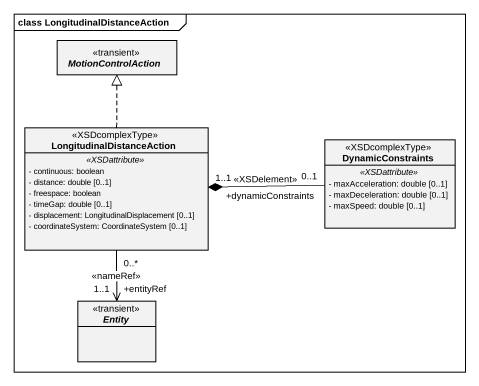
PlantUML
@startuml
mainframe class LongitudinalDistanceAction
hide circle
hide empty members
skinparam classAttributeIconSize 0
interface MotionControlAction <<transient>>
class LongitudinalDistanceAction <<XSDcomplexType>> {
  .. <<XSDattribute>> ..
  - continuous: boolean
  - distance: double [0..1]
  - freespace: boolean
  - timeGap: double [0..1]
  - displacement: LongitudinalDisplacement [0..1]
  - coordinateSystem: CoordinateSystem [0..1]
}
class DynamicConstraints <<XSDcomplexType>> {
  .. <<XSDattribute>> ..
  - maxAcceleration: double [0..1]
  - maxDeceleration: double [0..1]
  - maxSpeed: double [0..1]
}
interface "Entity" as Entity_ <<transient>>
LongitudinalDistanceAction .up.|> MotionControlAction
LongitudinalDistanceAction "1..1" *-right- "+dynamicConstraints\n0..1" DynamicConstraints : <<XSDelement>>
LongitudinalDistanceAction "0..*" --> "+entityRef\n1..1" Entity_ : <<nameRef>>
@enduml
